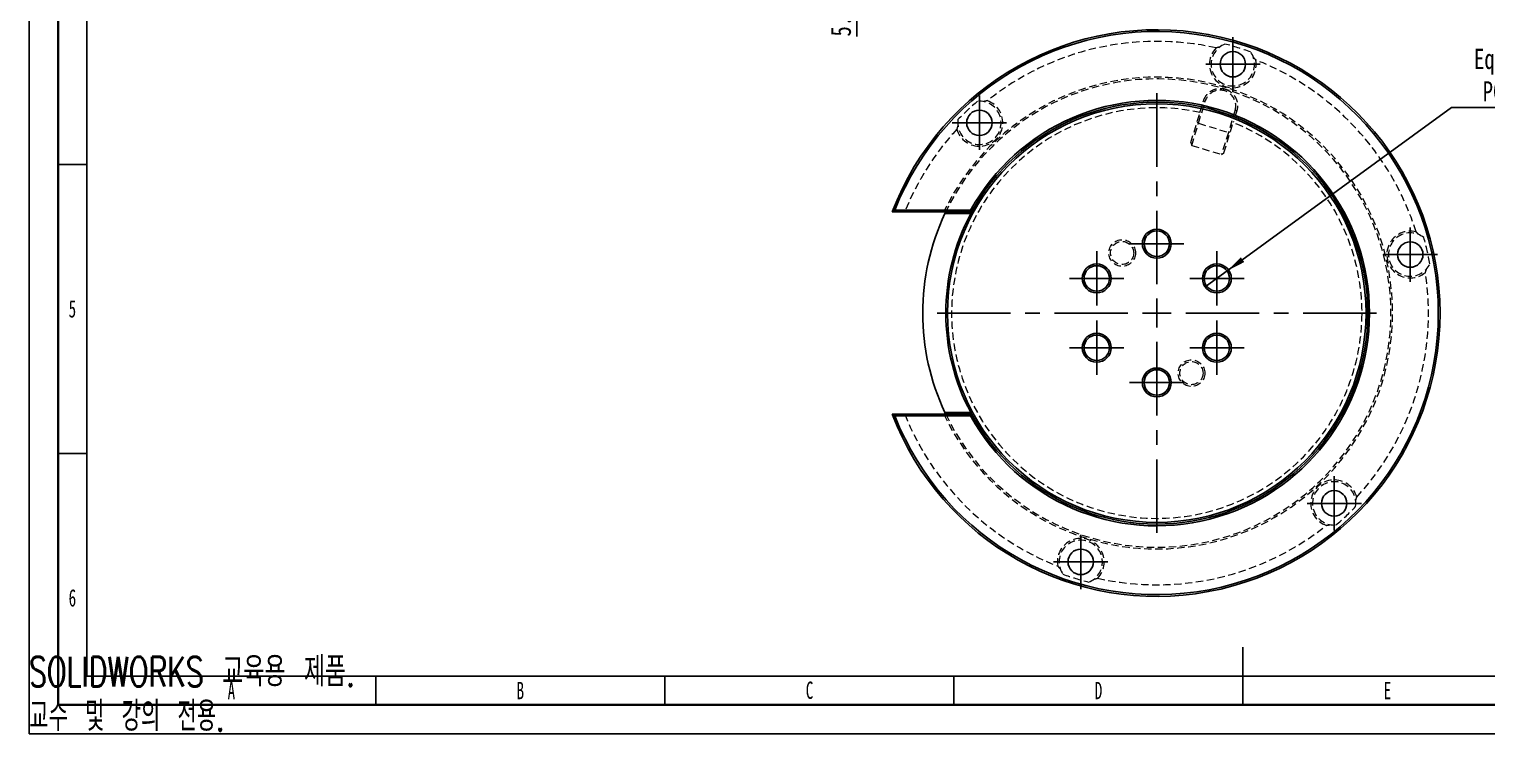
# Model space of a CAD drawing. Header units: millimetres. Extents: x 0 to 420, y 1 to 298.
# Drawn here: x 0 to 252.2, y 1 to 122.9 of the extents above; entities that cross this region are included whole.
import ezdxf

# ---------------------------------------------------------------- set-up
doc = ezdxf.new("R2010")
doc.units = ezdxf.units.MM
doc.linetypes.add('CENTERX2', pattern=[20.32, 12.7, -2.54, 2.54, -2.54])
doc.linetypes.add('HIDDEN', pattern=[1.905, 1.27, -0.635])
for name, color, linetype in [('SLD-0', 179, 'Continuous'), ('중심선', 1, 'CENTERX2'), ('치수선', 104, 'Continuous')]:
    doc.layers.add(name, color=color, linetype=linetype)
doc.layers.add('도면층1', color=4, linetype='Continuous', lineweight=35)
doc.layers.add('도면층2', color=3, linetype='Continuous', lineweight=25)
doc.styles.add('SLDTEXTSTYLE1', font='TXT', dxfattribs={"width": 0.75})
doc.styles.add('SLDTEXTSTYLE12', font='TXT', dxfattribs={"width": 0.666667})
doc.styles.add('SLDTEXTSTYLE13', font='TXT', dxfattribs={"width": 0.7, "bigfont": 'bigfont'})
doc.styles.add('SLDTEXTSTYLE14', font='TXT', dxfattribs={"width": 0.645455, "bigfont": 'bigfont'})
doc.styles.add('SLDTEXTSTYLE8', font='TXT', dxfattribs={"width": 0.638186})
doc.dimstyles.new('SLDDIMSTYLE0', dxfattribs={"dimtxt": 3.5, "dimasz": 3.302, "dimexe": 0, "dimexo": 0.0625, "dimgap": 0.875, "dimtad": 1, "dimdec": 3, "dimrnd": 1e-09, "dimzin": 12, "dimdsep": 46, "dimtxsty": 'SLDTEXTSTYLE1', "dimsah": 1, "dimcen": 0.09, "dimadec": 0, "dimazin": 3, "dimtfac": 1, "dimtdec": 3, "dimtmove": 0, "dimatfit": 0, "dimfxl": 1, "dimfrac": 2, "dimtolj": 1, "dimtzin": 12, "dimarcsym": 0})
doc.dimstyles.new('SLDDIMSTYLE4', dxfattribs={"dimtxt": 3.5, "dimasz": 3.302, "dimexe": 0, "dimexo": 0.0625, "dimgap": 0.875, "dimtad": 0, "dimtih": 1, "dimtoh": 1, "dimdec": 3, "dimrnd": 1e-09, "dimzin": 12, "dimdsep": 46, "dimtxsty": 'SLDTEXTSTYLE1', "dimblk1": 'NONE', "dimsah": 1, "dimcen": 0, "dimadec": 0, "dimazin": 3, "dimtfac": 1, "dimtdec": 3, "dimtmove": 0, "dimatfit": 3, "dimldrblk": 'NONE', "dimfxl": 1, "dimfrac": 2, "dimtolj": 1, "dimtzin": 12, "dimarcsym": 0})

# ---------------------------------------------------------------- blocks, each defined once
blk = doc.blocks.new('_D')
at = {"layer": '치수선', "transparency": 16777216}
for p, q in [((143.18, 140.34), (143.18, 146.69)), ((150.47, 140.34), (142.18, 140.34)), ((143.18, 134.84), (143.18, 140.34)), ((148.76, 134.84), (142.18, 134.84)), ((143.18, 134.84), (143.18, 121.61))]:
    blk.add_line(p, q, dxfattribs=at)
for points in [[(143.18, 140.34), (143.69, 143.64), (142.67, 143.64)], [(143.18, 134.84), (142.67, 131.54), (143.69, 131.54)]]:
    blk.add_solid(points, dxfattribs=at)
at = {"layer": '치수선', "transparency": 16777216, "insert": (138.67, 121.61), "char_height": 3.5, "attachment_point": 1, "rotation": 90, "style": 'SLDTEXTSTYLE1'}
blk.add_mtext('5.5', dxfattribs=at)
blk = doc.blocks.new('_D_10')
at = {"layer": '치수선', "transparency": 16777216}
for p, q in [((207.26, 81.07), (246.09, 109.32)), ((246.09, 109.32), (277.05, 109.32)), ((203.71, 78.48), (207.26, 81.07))]:
    blk.add_line(p, q, dxfattribs=at)
blk.add_solid([(207.26, 81.07), (210.23, 82.6), (209.64, 83.42)], dxfattribs=at)
at = {"layer": '치수선', "transparency": 16777216, "char_height": 3.5, "attachment_point": 1}
for s, insert, style in [('6 x', (247.68, 130.66), 'SLDTEXTSTYLE12'), ('%%c', (253.8, 130.61), 'SLDTEXTSTYLE1'), ('4.4', (259.08, 130.66), 'SLDTEXTSTYLE1'), ('Hole', (266.85, 130.66), 'SLDTEXTSTYLE1'), ('THRU', (256.83, 125.05), 'SLDTEXTSTYLE1'), ('Equally 60', (249.98, 119.49), 'SLDTEXTSTYLE1'), ('%%d', (272.53, 119.44), 'SLDTEXTSTYLE1'), ('PCD', (251.48, 113.88), 'SLDTEXTSTYLE1'), ('%%c', (262.8, 113.83), 'SLDTEXTSTYLE1'), ('24', (268.07, 113.88), 'SLDTEXTSTYLE1')]:
    blk.add_mtext(s, dxfattribs=dict(at, insert=insert, style=style))
blk = doc.blocks.new('_None')
blk = doc.blocks.new('SW_CENTERMARKSYMBOL_14')
at = {"layer": '중심선', "color": 0}
for p, q in [((0, 2.5), (0, 4.7)), ((-2.5, 0), (-4.7, 0)), ((0, 0), (-2.5, 0)), ((0, 0), (0, 2.5)), ((0, 0), (0, -2.5)), ((0, 0), (2.5, 0)), ((2.5, 0), (4.7, 0)), ((0, -2.5), (0, -4.7))]:
    blk.add_line(p, q, dxfattribs=at)
blk = doc.blocks.new('SW_CENTERMARKSYMBOL_15')
at = {"layer": '중심선', "color": 0}
for p, q in [((0, 2.5), (0, 4.7)), ((-2.5, 0), (-4.7, 0)), ((0, 0), (-2.5, 0)), ((0, 0), (0, 2.5)), ((0, 0), (0, -2.5)), ((0, 0), (2.5, 0)), ((2.5, 0), (4.7, 0)), ((0, -2.5), (0, -4.7))]:
    blk.add_line(p, q, dxfattribs=at)
blk = doc.blocks.new('SW_CENTERMARKSYMBOL_16')
at = {"layer": '중심선', "color": 0}
for p, q in [((0, 2.5), (0, 4.7)), ((-2.5, 0), (-4.7, 0)), ((0, 0), (-2.5, 0)), ((0, 0), (0, 2.5)), ((0, 0), (0, -2.5)), ((0, 0), (2.5, 0)), ((2.5, 0), (4.7, 0)), ((0, -2.5), (0, -4.7))]:
    blk.add_line(p, q, dxfattribs=at)
blk = doc.blocks.new('SW_CENTERMARKSYMBOL_17')
at = {"layer": '중심선', "color": 0}
for p, q in [((0, 2.5), (0, 4.7)), ((-2.5, 0), (-4.7, 0)), ((0, 0), (-2.5, 0)), ((0, 0), (0, 2.5)), ((0, 0), (0, -2.5)), ((0, 0), (2.5, 0)), ((2.5, 0), (4.7, 0)), ((0, -2.5), (0, -4.7))]:
    blk.add_line(p, q, dxfattribs=at)
blk = doc.blocks.new('SW_CENTERMARKSYMBOL_18')
at = {"layer": '중심선', "color": 0}
for p, q in [((0, 2.5), (0, 4.7)), ((-2.5, 0), (-4.7, 0)), ((0, 0), (-2.5, 0)), ((0, 0), (0, 2.5)), ((0, 0), (0, -2.5)), ((0, 0), (2.5, 0)), ((2.5, 0), (4.7, 0)), ((0, -2.5), (0, -4.7))]:
    blk.add_line(p, q, dxfattribs=at)
blk = doc.blocks.new('SW_CENTERMARKSYMBOL_19')
at = {"layer": '중심선', "color": 0}
for p, q in [((0, 2.5), (0, 4.7)), ((-2.5, 0), (-4.7, 0)), ((0, 0), (-2.5, 0)), ((0, 0), (0, 2.5)), ((0, 0), (0, -2.5)), ((0, 0), (2.5, 0)), ((2.5, 0), (4.7, 0)), ((0, -2.5), (0, -4.7))]:
    blk.add_line(p, q, dxfattribs=at)
blk = doc.blocks.new('SW_CENTERMARKSYMBOL_20')
at = {"layer": '중심선', "color": 0}
for p, q in [((0, 2.5), (0, 4.7)), ((-2.5, 0), (-4.7, 0)), ((0, 0), (-2.5, 0)), ((0, 0), (0, 2.5)), ((0, 0), (0, -2.5)), ((0, 0), (2.5, 0)), ((2.5, 0), (4.7, 0)), ((0, -2.5), (0, -4.7))]:
    blk.add_line(p, q, dxfattribs=at)
blk = doc.blocks.new('SW_CENTERMARKSYMBOL_21')
at = {"layer": '중심선', "color": 0}
for p, q in [((0, 2.5), (0, 4.7)), ((-2.5, 0), (-4.7, 0)), ((0, 0), (-2.5, 0)), ((0, 0), (0, 2.5)), ((0, 0), (0, -2.5)), ((0, 0), (2.5, 0)), ((2.5, 0), (4.7, 0)), ((0, -2.5), (0, -4.7))]:
    blk.add_line(p, q, dxfattribs=at)
blk = doc.blocks.new('SW_CENTERMARKSYMBOL_22')
at = {"layer": '중심선', "color": 0}
for p, q in [((0, 2.5), (0, 4.7)), ((-2.5, 0), (-4.7, 0)), ((0, 0), (-2.5, 0)), ((0, 0), (0, 2.5)), ((0, 0), (0, -2.5)), ((0, 0), (2.5, 0)), ((2.5, 0), (4.7, 0)), ((0, -2.5), (0, -4.7))]:
    blk.add_line(p, q, dxfattribs=at)
blk = doc.blocks.new('SW_CENTERMARKSYMBOL_23')
at = {"layer": '중심선', "color": 0}
for p, q in [((0, 2.5), (0, 4.7)), ((-2.5, 0), (-4.7, 0)), ((0, 0), (-2.5, 0)), ((0, 0), (0, 2.5)), ((0, 0), (0, -2.5)), ((0, 0), (2.5, 0)), ((2.5, 0), (4.7, 0)), ((0, -2.5), (0, -4.7))]:
    blk.add_line(p, q, dxfattribs=at)
blk = doc.blocks.new('SW_CENTERMARKSYMBOL_24')
at = {"layer": '중심선', "color": 0}
for p, q in [((0, 2.5), (0, 4.7)), ((-2.5, 0), (-4.7, 0)), ((0, 0), (-2.5, 0)), ((0, 0), (0, 2.5)), ((0, 0), (0, -2.5)), ((0, 0), (2.5, 0)), ((2.5, 0), (4.7, 0)), ((0, -2.5), (0, -4.7))]:
    blk.add_line(p, q, dxfattribs=at)
blk = doc.blocks.new('SW_CENTERMARKSYMBOL_25')
at = {"layer": '중심선', "color": 0}
for p, q in [((0, 5), (0, 38.7)), ((-5, 0), (-38.7, 0)), ((0, 0), (-2.5, 0)), ((0, 0), (0, 2.5)), ((0, 0), (0, -2.5)), ((0, 0), (2.5, 0)), ((5, 0), (38.7, 0)), ((0, -5), (0, -38.7))]:
    blk.add_line(p, q, dxfattribs=at)

msp = doc.modelspace()

# ---------------------------------------------------------------- linework, layer by layer
at = {"color": 7, "linetype": 'HIDDEN', "lineweight": 18}
for p, q in [((200.97363, 103.27114), (202.56669, 108.4818)), ((202.30596, 106.60292), (203.47545, 110.42814)), ((202.56669, 108.4818), (203.18856, 110.51585)), ((203.18856, 110.51585), (203.47545, 110.42814)), ((208.63949, 108.84933), (207.47001, 105.02411)), ((208.92639, 108.76162), (208.30452, 106.72757)), ((208.92639, 108.76162), (208.63949, 108.84933)), ((201.13648, 102.7777), (202.30596, 106.60292)), ((202.0554, 106.80947), (202.30596, 106.60292)), ((202.30596, 106.60292), (207.47001, 105.02411)), ((206.71146, 101.51691), (208.30452, 106.72757)), ((207.47001, 105.02411), (206.30052, 101.19889)), ((207.79323, 105.05524), (207.47001, 105.02411)), ((200.97363, 103.27114), (201.13648, 102.7777)), ((201.13648, 102.7777), (206.30052, 101.19889)), ((206.30052, 101.19889), (206.71146, 101.51691))]:
    msp.add_line(p, q, dxfattribs=at)
at = {"color": 7, "linetype": 'Continuous', "lineweight": 25}
for p, q in [((163.0623, 91.27731), (149.32509, 91.27731)), ((149.76308, 91.57731), (162.88484, 91.57731)), ((162.90021, 90.97731), (158.42734, 90.97731)), ((149.32509, 56.27731), (163.0623, 56.27731)), ((162.88484, 55.97731), (149.76308, 55.97731)), ((158.42734, 56.57731), (162.90021, 56.57731))]:
    msp.add_line(p, q, dxfattribs=at)
for centre, radius in [((208.25026, 116.81102), 2.2), ((195.09353, 73.77731), 36.2), ((164.40361, 106.68822), 2.2), ((195.09353, 85.77731), 2.5), ((195.09353, 85.77731), 2.2), ((238.94019, 83.9001), 2.2), ((184.70123, 79.77731), 2.5), ((184.70123, 79.77731), 2.2), ((205.48584, 79.77731), 2.5), ((205.48584, 79.77731), 2.2), ((184.70123, 67.77731), 2.5), ((184.70123, 67.77731), 2.2), ((205.48584, 67.77731), 2.5), ((205.48584, 67.77731), 2.2), ((195.09353, 61.77731), 2.5), ((195.09353, 61.77731), 2.2), ((225.78346, 40.86639), 2.2), ((181.93681, 30.74359), 2.2)]:
    msp.add_circle(centre, radius, dxfattribs=at)
at = {"color": 7, "linetype": 'HIDDEN', "lineweight": 18}
for centre, radius in [((189.09353, 84.16961), 2.3), ((189.09353, 84.16961), 2), ((201.09353, 63.385), 2.3), ((201.09353, 63.385), 2)]:
    msp.add_circle(centre, radius, dxfattribs=at)
at = {"color": 7, "linetype": 'Continuous', "lineweight": 25}
for radius, start, end in [(49, 200.9248324, 159.0751676), (48.7, 201.4385464, 158.5614536), (36.8, 208.9270504, 151.0729496), (36.5, 208.649621, 151.350379), (40.5, 154.8688711, 205.1311289), (40.5, 154.399173, 154.8688711), (36.5, 151.885645, 208.114355), (36.5, 151.350379, 151.885645), (40.5, 205.1311289, 205.600827), (36.5, 208.114355, 208.649621)]:
    msp.add_arc((195.09353, 73.77731), radius, start, end, dxfattribs=at)
at = {"color": 7, "linetype": 'HIDDEN', "lineweight": 18}
for centre, radius, start, end in [((195.09353, 73.77731), 47, 77.3886226, 128.6113774), ((208.25026, 116.81102), 4.05, 135.6257266, 10.3742734), ((208.25026, 116.81102), 3.75, 111.2793217, 34.7206783), ((195.09353, 73.77731), 48, 70.225909, 75.774091), ((195.09353, 73.77731), 47, 17.3886226, 68.6113774), ((195.09353, 73.77731), 40.8, 205.3991396, 154.6008604), ((195.09353, 73.77731), 40.5, 205.600827, 154.399173), ((206.05747, 109.63874), 2.7, 343, 163), ((195.09353, 73.77731), 35.5, 77.8476785, 68.1523215), ((164.40361, 106.68822), 4.05, 195.6257266, 70.3742734), ((164.40361, 106.68822), 3.75, 171.2793217, 94.7206783), ((195.09353, 73.77731), 48, 130.225909, 135.774091), ((195.09353, 73.77731), 47, 137.3886226, 158.13997), ((238.94019, 83.9001), 4.05, 75.6257266, 310.3742734), ((238.94019, 83.9001), 3.75, 51.2793217, 334.7206783), ((195.09353, 73.77731), 48, 10.225909, 15.774091), ((195.09353, 73.77731), 47, 317.3886226, 8.6113774), ((195.09353, 73.77731), 47, 201.86003, 248.6113774), ((225.78346, 40.86639), 4.05, 15.6257266, 250.3742734), ((225.78346, 40.86639), 3.75, 351.2793217, 274.7206783), ((195.09353, 73.77731), 48, 310.225909, 315.774091), ((195.09353, 73.77731), 47, 257.3886226, 308.6113774), ((181.93681, 30.74359), 4.05, 315.6257266, 190.3742734), ((181.93681, 30.74359), 3.75, 291.2793217, 214.7206783), ((195.09353, 73.77731), 48, 250.225909, 255.774091)]:
    msp.add_arc(centre, radius, start, end, dxfattribs=at)
for points in [[(205.99181, 119.80466), (205.77489, 119.75913), (205.56301, 119.70489), (205.35537, 119.64336)], [(212.23405, 117.54034), (212.09632, 117.70746), (211.951, 117.8709), (211.79662, 118.02995)], [(165.7639, 110.50295), (165.5503, 110.46723), (165.33609, 110.4231), (165.12116, 110.36893)], [(160.68181, 106.22917), (160.61278, 106.01854), (160.55382, 105.80793), (160.50329, 105.59735)], [(240.40353, 87.3528), (240.25563, 87.5179), (240.10273, 87.67426), (239.94562, 87.82332)], [(241.56369, 80.8147), (241.63955, 81.01754), (241.70844, 81.22511), (241.769, 81.43833)], [(229.50526, 41.32545), (229.57428, 41.53607), (229.63325, 41.74668), (229.68378, 41.95727)], [(224.42317, 37.05167), (224.63677, 37.08739), (224.85097, 37.13152), (225.0659, 37.18568)], [(177.95301, 30.01428), (178.09075, 29.84716), (178.23607, 29.68371), (178.39044, 29.52466)], [(184.19526, 27.74995), (184.41218, 27.79549), (184.62405, 27.84972), (184.83169, 27.91126)]]:
    msp.add_open_spline(points, degree=3, dxfattribs=at)
for points, knots in [([(203.18856, 110.51585), (203.28687, 110.83742), (203.43645, 111.13878), (203.74441, 111.55699), (203.86235, 111.69164), (204.12598, 111.94141), (204.27104, 112.05639), (204.59158, 112.26315), (204.76913, 112.35567), (205.14862, 112.50502), (205.35078, 112.56265), (205.78616, 112.63458), (206.01096, 112.64735), (206.35857, 112.62584), (206.4765, 112.61165), (206.70755, 112.56981), (206.82175, 112.54215), (206.93459, 112.50765)], [0, 0, 0, 0, 0.25, 0.25, 0.375, 0.375, 0.5, 0.5, 0.625, 0.625, 0.75, 0.75, 0.875, 0.875, 0.9375, 0.9375, 1, 1, 1, 1]), ([(206.93459, 112.50765), (207.04715, 112.47324), (207.15937, 112.43154), (207.37527, 112.33639), (207.47879, 112.28319), (207.77694, 112.10787), (207.95957, 111.96889), (208.27666, 111.6692), (208.41487, 111.50526), (208.64493, 111.1705), (208.73861, 110.99825), (208.88987, 110.64585), (208.94619, 110.468), (209.0246, 110.11677), (209.04714, 109.94219), (209.06218, 109.59513), (209.05445, 109.4224), (209.01105, 109.08641), (208.97547, 108.92217), (208.92639, 108.76162)], [0, 0, 0, 0, 0.0625, 0.0625, 0.125, 0.125, 0.25, 0.25, 0.375, 0.375, 0.5, 0.5, 0.625, 0.625, 0.75, 0.75, 0.875, 0.875, 1, 1, 1, 1])]:
    msp.add_open_spline(points, degree=3, knots=knots, dxfattribs=at)
at = {"color": 7, "linetype": 'Continuous', "lineweight": 25}
for points in [[(149.32509, 91.27731), (149.47075, 91.37755), (149.61674, 91.47756), (149.76308, 91.57731)], [(162.88484, 91.57731), (162.94385, 91.47727), (163.00301, 91.37727), (163.0623, 91.27731)], [(149.76308, 55.97731), (149.61674, 56.07706), (149.47075, 56.17706), (149.32509, 56.27731)], [(162.88484, 55.97731), (162.94385, 56.07735), (163.00301, 56.17735), (163.0623, 56.27731)]]:
    msp.add_open_spline(points, degree=3, dxfattribs=at)
at = {"layer": 'SLD-0', "color": 7}
for p, q in [((0, 298), (0, 1)), ((0, 1), (420, 1))]:
    msp.add_line(p, q, dxfattribs=at)
at = {"layer": '도면층1', "color": 7}
for p, q in [((5, 293), (5, 6)), ((5, 6), (415, 6))]:
    msp.add_line(p, q, dxfattribs=at)
at = {"layer": '도면층2', "color": 7}
for p, q in [((10, 288), (10, 11)), ((5, 99.5), (10, 99.5)), ((5, 49.5), (10, 49.5)), ((210, 11), (210, 16)), ((210, 16), (210, 6)), ((10, 11), (410, 11)), ((60, 11), (60, 6)), ((110, 11), (110, 6)), ((160, 11), (160, 6)), ((210, 11), (210, 6))]:
    msp.add_line(p, q, dxfattribs=at)

# ---------------------------------------------------------------- block references
at = {"layer": '중심선'}
for name, p in [('SW_CENTERMARKSYMBOL_15', (208.25026, 116.81102)), ('SW_CENTERMARKSYMBOL_25', (195.09353, 73.77731)), ('SW_CENTERMARKSYMBOL_14', (164.40361, 106.68822)), ('SW_CENTERMARKSYMBOL_20', (195.09353, 85.77731)), ('SW_CENTERMARKSYMBOL_16', (238.94019, 83.9001)), ('SW_CENTERMARKSYMBOL_24', (184.70123, 79.77731)), ('SW_CENTERMARKSYMBOL_21', (205.48584, 79.77731)), ('SW_CENTERMARKSYMBOL_19', (184.70123, 67.77731)), ('SW_CENTERMARKSYMBOL_22', (205.48584, 67.77731)), ('SW_CENTERMARKSYMBOL_23', (195.09353, 61.77731)), ('SW_CENTERMARKSYMBOL_17', (225.78346, 40.86639)), ('SW_CENTERMARKSYMBOL_18', (181.93681, 30.74359))]:
    msp.add_blockref(name, p, dxfattribs=at)

# ---------------------------------------------------------------- texts
at = {"color": 7, "linetype": 'Continuous', "char_height": 5.1381, "attachment_point": 1}
for s, insert, style in [('SOLIDWORKS 교육용 제품.', (0, 14.33051), 'SLDTEXTSTYLE13'), ('교수 및 강의 전용.', (0, 6.62336), 'SLDTEXTSTYLE14')]:
    msp.add_mtext(s, dxfattribs=dict(at, insert=insert, style=style))
at = {"layer": '도면층2', "color": 7, "char_height": 3, "attachment_point": 2, "style": 'SLDTEXTSTYLE8'}
for s, insert in [('5', (7.47838, 76.0177)), ('6', (7.47838, 26.0237)), ('C', (135.01353, 10.0432)), ('A', (34.98602, 9.9922)), ('B', (84.98602, 9.9922)), ('D', (185.01353, 9.9922)), ('E', (234.98602, 9.9922))]:
    msp.add_mtext(s, dxfattribs=dict(at, insert=insert))

# ---------------------------------------------------------------- dimensions: what is measured, and where the dimension line sits
at = {"layer": '치수선'}
dim = msp.add_linear_dim(base=(143.17797, 140.34175), p1=(149.76308, 134.84175), p2=(151.47301, 140.34175), angle=90, dimstyle='SLDDIMSTYLE0', dxfattribs=at)
dim.commit()
dim.dimension.update_dxf_attribs({"geometry": '_D', "text_midpoint": (143.17797, 124.84175), "dimtype": 160})
dim = msp.add_diameter_dim_2p(p1=(203.70684, 78.48302), p2=(207.26484, 81.07159), text='6 x<> Hole\\PTHRU\\PEqually 60%%d\\PPCD %%c24', dimstyle='SLDDIMSTYLE4', dxfattribs=at)
dim.commit()
dim.dimension.update_dxf_attribs({"geometry": '_D_10', "text_midpoint": (262.36262, 120.51099), "dimtype": 163})

doc.saveas('drawing.dxf')
